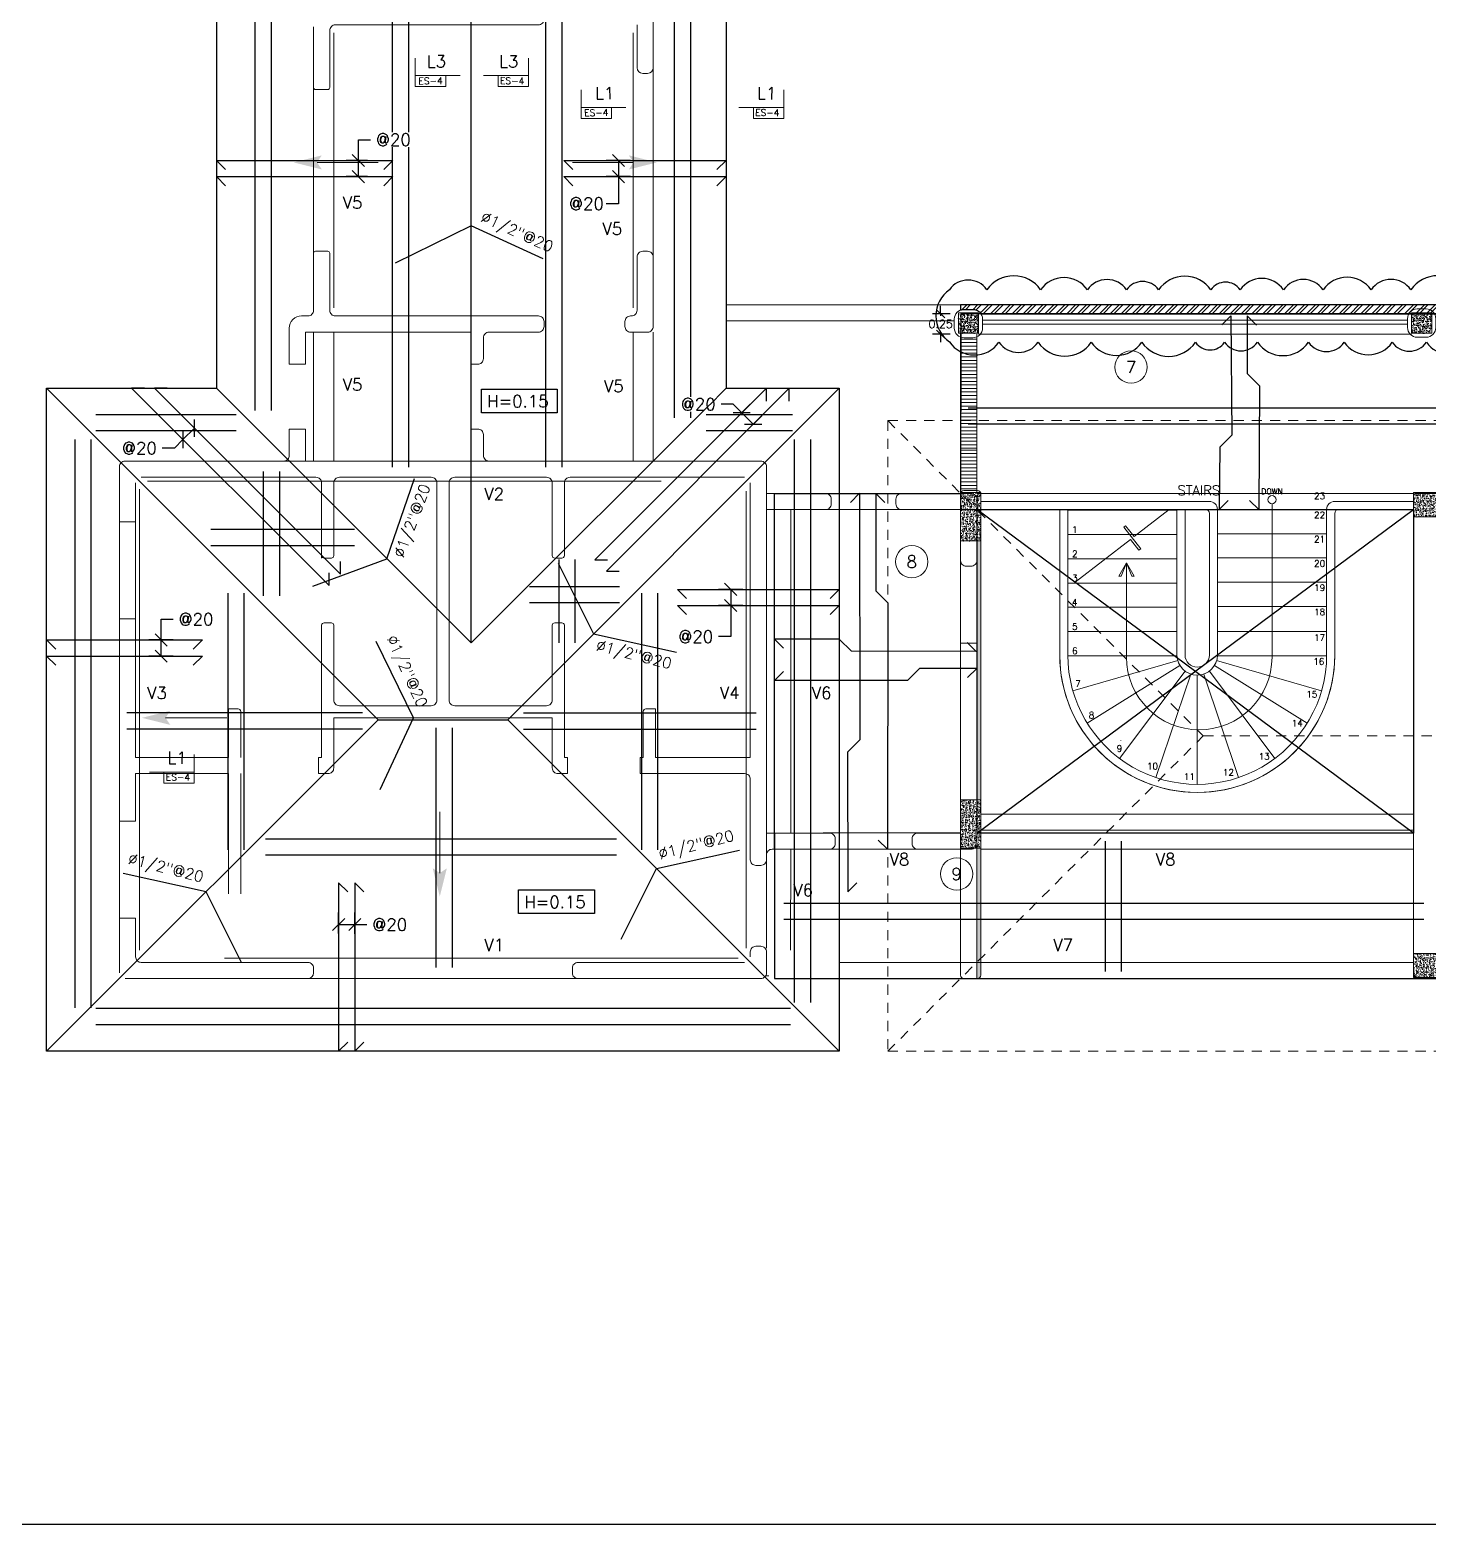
# Model space of a CAD drawing. Header units: metres. Extents: x -232 to 581, y 30 to 789.
# Drawn here: x 209.16 to 226.44, y 512.25 to 530.73 of the extents above; entities that cross this region are included whole.
import ezdxf
from ezdxf.enums import TextEntityAlignment as Align

# ---------------------------------------------------------------- set-up
doc = ezdxf.new("R2010")
doc.units = ezdxf.units.M
for name, pattern in [('DASHED', [0.75, 0.5, -0.25]), ('HIDDEN', [9.525, 6.35, -3.175]), ('HIDDEN2', [0.1875, 0.125, -0.0625])]:
    doc.linetypes.add(name, pattern=pattern)
for name, color, linetype, lineweight in [('0-S-GRID-IDEN', 1, 'Continuous', 9), ('A-DOOR', 35, 'Continuous', 5), ('A-WALL', 250, 'Continuous', 20), ('baranda vidrio', 143, 'Continuous', 0), ('baños', 140, 'Continuous', 0), ('Columnas', 7, 'Continuous', 18), ('muros bajitos', 252, 'Continuous', 5), ('textos', 7, 'Continuous', 0), ('VIGAS', 1, 'HIDDEN', 15)]:
    doc.layers.add(name, color=color, linetype=linetype, lineweight=lineweight)
for name, color, linetype in [('_electricos-Leyenda', 7, 'Continuous'), ('ACERO', 5, 'Continuous'), ('BP', 3, 'Continuous'), ('DIMCOL', 4, 'Continuous'), ('DIMTEXTO', 4, 'Continuous'), ('HATCH', 8, 'Continuous'), ('REBAR', 5, 'Continuous')]:
    doc.layers.add(name, color=color, linetype=linetype)
doc.layers.add('PISO', color=7, linetype='Continuous', lineweight=5, true_color=0xe6e6e6)
doc.layers.add('Techos 1', color=7, linetype='HIDDEN2', lineweight=9, true_color=0x42391a)
doc.layers.add('RELLENO SECCION', color=8, linetype='Continuous', lineweight=0, transparency=0.4)
doc.styles.add('Roman', font='romans')
doc.styles.add('SMPLEX', font='simplex.shx')
doc.styles.get("Standard").update_dxf_attribs({"font": 'arial.ttf'})
pattern_1 = [(50, (114.33107, 55.238796), (0.058299094, -0.005100507), [0.006096, -0.067056]), (355, (114.33107, 55.238796), (-0.011277895, 0.06113819), [0.0048768, -0.053644987]), (100.451445, (114.33593, 55.23837), (0.0470212, 0.05603768), [0.005180803, -0.056988878]), (46.1842, (114.33107, 55.25505), (0.086745293, -0.013453545), [0.009144, -0.100584]), (96.63556, (114.3383, 55.25393), (0.075969323, 0.07917636), [0.00777121, -0.085483395]), (351.18415, (114.33107, 55.25505), (0.07596932, 0.07917636), [0.00731519, -0.080467114]), (21, (114.3392, 55.25099), (0.048516605, -0.032724863), [0.006096, -0.067056]), (326, (114.3392, 55.25099), (0.01977665, 0.05894015), [0.0048768, -0.0536448]), (71.451445, (114.34324, 55.24826), (0.068293254, 0.026215286), [0.005180803, -0.05698878]), (37.5, (114.331071, 55.238796), (0.000988353, 0.0270576124), [0, -0.05299456, 0, -0.0544576, 0, -0.053848]), (7.5, (114.33107, 55.238796), (0.021382292, 0.032057784), [0, -0.03104896, 0, -0.05177536, 0, -0.0205232]), (327.5, (114.312946, 55.238796), (0.0433889905, -0.001833198), [0, -0.02032, 0, -0.0633984, 0, -0.0841248]), (317.5, (114.304818, 55.238796), (0.047401338, 0.008136477), [0, -0.026416, 0, -0.04210304, 0, -0.0597408])]

# ---------------------------------------------------------------- blocks, each defined once
blk = doc.blocks.new('_Oblique')
at = {"color": 0, "linetype": 'ByBlock', "lineweight": -2}
blk.add_line((-0.5, -0.5), (0.5, 0.5), dxfattribs=at)
blk = doc.blocks.new('planta de entrepiso 20.03')
at = {"layer": '0-S-GRID-IDEN', "color": 18, "true_color": 0x000000}
for centre in [(30.799, -32.455), (28.088, -34.862), (28.643, -38.724)]:
    blk.add_circle(centre, 0.2, dxfattribs=at)
at = {"layer": 'A-WALL', "color": 18, "true_color": 0x000000}
for p, q in [((24.892, -28.023), (24.892, -28.753)), ((24.692, -28.223), (24.692, -28.753)), ((24.762, -28.823), (24.822, -28.823)), ((20.717, -29.023), (20.867, -29.023)), ((20.717, -31.023), (20.867, -31.023)), ((28.692, -34.218), (28.492, -34.218)), ((19.791, -38.968), (19.791, -37.483))]:
    blk.add_line(p, q, dxfattribs=at)
at = {"layer": 'A-WALL', "color": 18, "true_color": 0x000000, "transparency": 33554684}
blk.add_lwpolyline([(20.692, -28.248), (20.692, -28.998, 0.414214), (20.717, -29.023), (20.867, -29.023, 0.414214), (20.892, -28.998), (20.892, -28.293, -0.414214), (20.962, -28.223), (23.472, -28.223, 0.414214), (23.542, -28.153), (23.542, -28.093, 0.414214), (23.472, -28.023), (22.792, -28.023)], format="xyb", dxfattribs=at)
at = {"layer": 'A-WALL', "color": 18, "true_color": 0x000000}
for points in [[(20.622, -31.823, 0.414214), (20.692, -31.753), (20.692, -31.048, -0.414214), (20.717, -31.023), (20.867, -31.023, -0.414214), (20.892, -31.048), (20.892, -31.753, 0.414214), (20.962, -31.823), (23.472, -31.823, -0.414214), (23.542, -31.893), (23.542, -31.953, -0.414214), (23.472, -32.023)], [(23.472, -32.023), (22.862, -32.023, 0.414214), (22.792, -32.093), (22.792, -32.351, -0.414214), (22.722, -32.421), (22.642, -32.421), (22.642, -32.023), (20.592, -32.023), (20.592, -32.421), (20.392, -32.421), (20.392, -31.973, -0.414214), (20.542, -31.823), (20.622, -31.823)], [(18.492, -34.369), (18.292, -34.369), (18.292, -33.688, -0.414214), (18.362, -33.618), (20.322, -33.618, 0.414214), (20.392, -33.548), (20.392, -33.221)], [(26.092, -33.888), (26.092, -37.283), (24.919, -37.283), (24.919, -36.683), (24.799, -36.683, 0.414214), (24.769, -36.713), (24.769, -37.283), (24.731, -37.283), (24.731, -37.483), (26.022, -37.483, -0.414214), (26.092, -37.553), (26.092, -38.548, 0.414214), (26.162, -38.618), (26.222, -38.618, 0.414214), (26.292, -38.548), (26.292, -38.488, -0.414214), (26.362, -38.418), (27.072, -38.418, 0.414214), (27.142, -38.348), (27.142, -38.288, 0.414214), (27.072, -38.218), (26.292, -38.218), (26.292, -34.218), (27.022, -34.218, 0.414214), (27.092, -34.148), (27.092, -34.088, 0.414214), (27.022, -34.018), (26.292, -34.018), (26.292, -33.688, 0.414214), (26.222, -33.618), (22.862, -33.618, -0.414214), (22.792, -33.548), (22.792, -33.291, 0.414214), (22.722, -33.221), (22.642, -33.221), (22.642, -33.618), (20.592, -33.618), (20.592, -33.221), (20.392, -33.221)], [(19.791, -37.283), (19.791, -36.713, 0.414214), (19.761, -36.683), (19.641, -36.683), (19.641, -37.283), (18.492, -37.283), (18.492, -33.888)], [(20.792, -34.818), (20.792, -33.888, 0.414214), (20.722, -33.818), (18.562, -33.818)], [(20.792, -34.668), (20.792, -34.788, 0.414214), (20.822, -34.818), (20.912, -34.818, 0.414214), (20.942, -34.788), (20.942, -33.888, -0.414214), (21.012, -33.818), (22.147, -33.818)], [(20.912, -35.618, -0.414214), (20.942, -35.648), (20.942, -36.573, 0.414214), (21.012, -36.643), (22.147, -36.643, 0.414214), (22.217, -36.573), (22.217, -33.888, 0.414214), (22.147, -33.818)], [(26.022, -33.818), (23.863, -33.818, 0.414214), (23.793, -33.888), (23.793, -34.788, -0.414214), (23.763, -34.818), (23.673, -34.818, -0.414214), (23.643, -34.788), (23.643, -33.888, 0.414214), (23.573, -33.818), (22.437, -33.818, 0.414214), (22.367, -33.888), (22.367, -36.573)], [(20.912, -35.618), (20.822, -35.618, 0.414214), (20.792, -35.648), (20.792, -37.283), (20.754, -37.283), (20.754, -37.483), (20.872, -37.483, 0.414214), (20.942, -37.413), (20.942, -36.793)], [(20.942, -36.793), (23.643, -36.793), (23.643, -37.413, 0.414214), (23.713, -37.483), (23.831, -37.483), (23.831, -37.283), (23.793, -37.283), (23.793, -35.648, 0.414214), (23.763, -35.618), (23.673, -35.618, 0.414214), (23.643, -35.648), (23.643, -36.573, -0.414214), (23.573, -36.643), (22.437, -36.643, -0.414214), (22.367, -36.573)], [(28.492, -38.218), (28.692, -38.218), (28.692, -35.868), (28.892, -35.868), (28.892, -38.348, -0.414214), (28.822, -38.418), (28.162, -38.418, -0.414214), (28.092, -38.348), (28.092, -38.288, -0.414214), (28.162, -38.218), (28.692, -38.218), (28.692, -36.584)], [(19.641, -39.818), (18.562, -39.818, -0.414214), (18.492, -39.748), (18.492, -39.269), (18.292, -39.269), (18.292, -39.948)], [(26.022, -39.818), (23.962, -39.818, 0.414214), (23.892, -39.888), (23.892, -39.948, 0.414214), (23.962, -40.018), (26.222, -40.018, 0.414214), (26.292, -39.948), (26.292, -39.688, 0.414214), (26.222, -39.618), (26.162, -39.618, 0.414214), (26.092, -39.688), (26.092, -39.748)], [(18.362, -40.018), (20.622, -40.018, 0.414213), (20.692, -39.948), (20.692, -39.888, 0.414214), (20.622, -39.818), (19.541, -39.818)]]:
    blk.add_lwpolyline(points, format="xyb", dxfattribs=at)
for points in [[(24.822, -32.023), (24.612, -32.023, -0.414214), (24.542, -31.953), (24.542, -31.893, -0.414214), (24.612, -31.823), (24.622, -31.823, 0.414214), (24.692, -31.753), (24.692, -31.093, -0.414214), (24.762, -31.023), (24.822, -31.023, -0.414214), (24.892, -31.093), (24.892, -31.953, -0.414214)], [(28.822, -34.918, 0.414214), (28.892, -34.848), (28.892, -34.088, 0.414214), (28.822, -34.018), (27.962, -34.018, 0.414214), (27.892, -34.088), (27.892, -34.148, 0.414214), (27.962, -34.218), (28.692, -34.218), (28.692, -34.848, 0.414214), (28.762, -34.918)]]:
    blk.add_lwpolyline(points, format="xyb", close=True, dxfattribs=at)
blk.add_lwpolyline([(19.641, -38.968), (19.641, -37.483), (18.492, -37.483), (18.492, -38.069), (18.292, -38.069), (18.292, -35.569), (18.492, -35.569)], dxfattribs=at)
for centre, start, end in [((24.762, -28.753), 180, 270), ((24.822, -28.753), 270, 0)]:
    blk.add_arc(centre, 0.07, start, end, dxfattribs=at)
at = {"layer": 'ACERO', "color": 18, "true_color": 0x000000}
for p, q in [((21.668, -33.695), (21.668, -26.325)), ((21.868, -33.695), (21.868, -26.325)), ((23.565, -33.695), (23.565, -26.325)), ((23.765, -33.695), (23.765, -26.325)), ((19.972, -32.992), (19.972, -27.013)), ((20.172, -32.992), (20.172, -27.013)), ((25.155, -33.083), (25.155, -26.985)), ((25.355, -33.083), (25.355, -26.985)), ((19.604, -30.012), (19.492, -29.9)), ((19.492, -29.9), (21.672, -29.9)), ((21.672, -29.9), (21.56, -30.012)), ((23.898, -30.012), (23.786, -29.9)), ((23.786, -29.9), (25.792, -29.9)), ((25.792, -29.9), (25.679, -30.012)), ((19.604, -30.212), (19.492, -30.1)), ((19.492, -30.1), (21.672, -30.1)), ((21.672, -30.1), (21.56, -30.212)), ((23.898, -30.212), (23.786, -30.1)), ((23.786, -30.1), (25.792, -30.1)), ((25.792, -30.1), (25.679, -30.212)), ((31.922, -31.934), (32.034, -31.822)), ((32.034, -31.822), (32.046, -33.298)), ((32.348, -31.935), (32.236, -31.822)), ((32.236, -31.822), (32.236, -32.536)), ((32.236, -32.536), (32.386, -32.687)), ((32.386, -32.687), (32.378, -34.217)), ((18.601, -32.717), (18.442, -32.717)), ((18.442, -32.717), (20.883, -35.158)), ((18.884, -32.717), (18.725, -32.717)), ((18.725, -32.717), (21.025, -35.017)), ((26.29, -32.717), (24.169, -34.838)), ((26.573, -32.717), (24.312, -34.978)), ((26.29, -32.876), (26.29, -32.717)), ((26.573, -32.876), (26.573, -32.717)), ((19.736, -33.044), (18.001, -33.044)), ((26.612, -33.044), (25.545, -33.044)), ((40.945, -32.962), (28.784, -32.962)), ((19.736, -33.244), (18.001, -33.244)), ((26.612, -33.244), (25.545, -33.244)), ((40.945, -33.162), (28.784, -33.162)), ((17.744, -40.379), (17.744, -33.349)), ((17.944, -40.379), (17.944, -33.349)), ((26.64, -40.312), (26.64, -33.349)), ((26.84, -40.312), (26.84, -33.349)), ((31.895, -33.447), (31.887, -34.217)), ((32.046, -33.298), (31.895, -33.447)), ((20.074, -35.285), (20.074, -33.746)), ((20.274, -35.285), (20.274, -33.746)), ((27.329, -34.128), (27.441, -34.016)), ((27.441, -34.016), (27.444, -37.067)), ((27.754, -34.13), (27.642, -34.017)), ((27.642, -34.017), (27.643, -35.221)), ((31.887, -34.217), (31.999, -34.105)), ((32.378, -34.217), (32.262, -34.104)), ((19.423, -34.46), (21.198, -34.46)), ((19.423, -34.66), (21.198, -34.66)), ((21.025, -35.017), (21.025, -34.858)), ((23.727, -35.866), (23.727, -34.834)), ((23.927, -35.866), (23.927, -34.834)), ((24.169, -34.838), (24.328, -34.838)), ((20.883, -35.158), (20.883, -34.999)), ((24.312, -34.978), (24.471, -34.978)), ((19.635, -38.424), (19.635, -35.253)), ((19.835, -38.424), (19.835, -35.253)), ((24.473, -35.172), (23.36, -35.172)), ((24.749, -38.424), (24.749, -35.253)), ((24.949, -38.424), (24.949, -35.253)), ((25.303, -35.317), (25.19, -35.204)), ((25.19, -35.204), (27.192, -35.204)), ((27.192, -35.204), (27.079, -35.317)), ((27.643, -35.221), (27.792, -35.372)), ((24.473, -35.372), (23.36, -35.372)), ((25.303, -35.517), (25.19, -35.404)), ((25.19, -35.404), (27.192, -35.404)), ((27.192, -35.404), (27.079, -35.517)), ((27.792, -35.372), (27.787, -38.417)), ((17.504, -35.942), (17.392, -35.83)), ((17.392, -35.83), (19.318, -35.83)), ((19.318, -35.83), (19.205, -35.942)), ((27.192, -35.819), (26.392, -35.819)), ((26.392, -35.819), (26.504, -35.932)), ((27.342, -35.969), (27.192, -35.819)), ((17.504, -36.142), (17.392, -36.03)), ((17.392, -36.03), (19.318, -36.03)), ((19.318, -36.03), (19.205, -36.142)), ((28.886, -35.972), (27.342, -35.969)), ((28.774, -35.861), (28.886, -35.972)), ((26.392, -36.332), (26.504, -36.219)), ((28.185, -36.182), (28.035, -36.332)), ((28.892, -36.181), (28.185, -36.182)), ((28.779, -36.294), (28.892, -36.181)), ((28.035, -36.332), (26.392, -36.332)), ((21.298, -36.732), (18.385, -36.732)), ((23.286, -36.732), (26.164, -36.732)), ((21.298, -36.932), (18.385, -36.932)), ((22.208, -39.882), (22.208, -36.915)), ((22.408, -39.882), (22.408, -36.915)), ((23.286, -36.932), (26.164, -36.932)), ((27.444, -37.067), (27.293, -37.216)), ((27.293, -37.216), (27.297, -38.945)), ((24.438, -38.293), (20.099, -38.293)), ((27.787, -38.417), (27.671, -38.304)), ((30.482, -39.931), (30.482, -38.32)), ((30.682, -39.931), (30.682, -38.32)), ((24.438, -38.493), (20.099, -38.493)), ((21.115, -38.944), (21.002, -38.832)), ((21.002, -38.832), (21.002, -40.917)), ((21.315, -38.944), (21.202, -38.832)), ((21.202, -38.832), (21.202, -40.917)), ((27.297, -38.945), (27.41, -38.833)), ((34.418, -39.088), (26.506, -39.088)), ((34.418, -39.288), (26.506, -39.288)), ((26.59, -40.389), (18.001, -40.389)), ((26.59, -40.589), (18.001, -40.589)), ((21.002, -40.917), (21.115, -40.804)), ((21.202, -40.917), (21.315, -40.804))]:
    blk.add_line(p, q, dxfattribs=at)
at = {"layer": 'BP', "color": 18, "ltscale": 0.2, "true_color": 0x000000}
for p, q in [((22.642, -35.867), (22.642, -24.178)), ((19.492, -27.328), (19.492, -32.717)), ((25.792, -27.328), (25.792, -32.717)), ((28.695, -31.797), (28.692, -34.217)), ((37.467, -31.797), (28.695, -31.797)), ((17.392, -40.917), (17.392, -32.717)), ((17.392, -32.717), (19.492, -32.717)), ((17.392, -32.717), (21.492, -36.817)), ((19.492, -32.717), (22.642, -35.867)), ((25.792, -32.717), (22.642, -35.867)), ((27.192, -32.717), (23.092, -36.817)), ((25.792, -32.717), (27.192, -32.717)), ((27.192, -32.717), (27.192, -40.917)), ((26.392, -38.417), (26.392, -34.017)), ((26.392, -34.017), (28.692, -34.017)), ((28.692, -34.217), (34.292, -34.217)), ((28.892, -34.217), (28.892, -38.218)), ((28.892, -38.218), (34.292, -34.217)), ((34.292, -38.218), (28.892, -34.217)), ((34.292, -34.217), (34.292, -38.218)), ((21.492, -36.817), (17.392, -40.917)), ((21.492, -36.817), (23.092, -36.817)), ((23.092, -36.817), (27.192, -40.917)), ((26.392, -38.218), (26.389, -40.017)), ((34.292, -38.218), (28.892, -38.218)), ((26.389, -40.017), (39.592, -40.017)), ((27.192, -40.917), (17.392, -40.917))]:
    blk.add_line(p, q, dxfattribs=at)
at = {"layer": 'DIMTEXTO', "color": 18, "true_color": 0x000000}
for p, q in [((21.246, -29.9), (21.246, -29.643)), ((21.246, -29.643), (21.396, -29.643)), ((21.36, -29.9), (21.096, -29.9)), ((21.246, -30.1), (21.246, -29.9)), ((24.611, -29.9), (24.311, -29.9)), ((24.461, -29.9), (24.461, -30.1)), ((21.36, -30.1), (21.096, -30.1)), ((24.611, -30.1), (24.311, -30.1)), ((24.461, -30.1), (24.461, -30.435)), ((24.461, -30.435), (24.311, -30.435)), ((22.769, -32.728), (23.705, -32.728)), ((22.769, -33.02), (22.769, -32.728)), ((23.705, -32.728), (23.705, -33.02)), ((23.705, -33.02), (22.769, -33.02)), ((25.88, -32.915), (25.73, -32.915)), ((25.88, -33.127), (26.092, -32.915)), ((25.986, -33.021), (25.88, -32.915)), ((26.127, -33.163), (25.986, -33.021)), ((26.021, -33.269), (26.233, -33.057)), ((19.077, -33.352), (18.971, -33.246)), ((19.219, -33.211), (19.077, -33.352)), ((19.219, -33.211), (19.112, -33.104)), ((19.077, -33.352), (18.971, -33.458)), ((18.971, -33.458), (18.821, -33.458)), ((25.999, -35.204), (25.699, -35.204)), ((25.849, -35.204), (25.849, -35.404)), ((25.999, -35.404), (25.699, -35.404)), ((25.849, -35.404), (25.849, -35.789)), ((18.807, -35.83), (18.807, -35.573)), ((18.807, -35.573), (18.957, -35.573)), ((18.957, -35.83), (18.657, -35.83)), ((18.807, -36.03), (18.807, -35.83)), ((25.849, -35.789), (25.699, -35.789)), ((18.957, -36.03), (18.657, -36.03)), ((23.227, -38.922), (24.164, -38.922)), ((23.227, -39.214), (23.227, -38.922)), ((24.164, -38.922), (24.164, -39.214)), ((21.002, -39.462), (21.002, -39.2)), ((21.002, -39.35), (21.202, -39.35)), ((21.202, -39.466), (21.202, -39.2)), ((21.202, -39.35), (21.352, -39.35)), ((24.164, -39.214), (23.227, -39.214))]:
    blk.add_line(p, q, dxfattribs=at)
at = {"layer": 'DIMTEXTO', "color": 18, "ltscale": 0.2, "true_color": 0x000000}
for p, q in [((28.445, -31.797), (28.445, -31.697)), ((28.564, -31.797), (28.345, -31.797)), ((28.445, -31.797), (28.445, -31.822)), ((28.564, -32.047), (28.345, -32.047)), ((28.445, -32.047), (28.445, -32.022)), ((28.445, -32.047), (28.445, -32.147))]:
    blk.add_line(p, q, dxfattribs=at)
at = {"layer": 'REBAR', "color": 18, "true_color": 0x000000}
for p, q in [((22.642, -30.707), (21.7, -31.169)), ((23.53, -31.118), (22.642, -30.707)), ((21.6, -34.825), (21.939, -33.832)), ((20.682, -35.163), (21.6, -34.825)), ((23.716, -34.88), (24.154, -35.755)), ((24.154, -35.755), (25.178, -35.982)), ((21.927, -36.792), (21.465, -35.85)), ((21.517, -37.68), (21.927, -36.792)), ((24.932, -38.657), (25.957, -38.431)), ((19.364, -38.944), (18.34, -38.718)), ((24.494, -39.532), (24.932, -38.657)), ((19.802, -39.82), (19.364, -38.944))]:
    blk.add_line(p, q, dxfattribs=at)
at = {"layer": 'textos', "color": 18, "linetype": 'Continuous', "ltscale": 0.01, "true_color": 0x000000}
for p, q in [((21.95, -28.987), (21.95, -28.633)), ((23.349, -28.987), (23.349, -28.633)), ((22.504, -28.851), (21.95, -28.851)), ((21.95, -28.987), (21.95, -28.851)), ((21.95, -28.851), (22.326, -28.851)), ((22.326, -28.987), (21.95, -28.987)), ((22.326, -28.851), (22.326, -28.987)), ((22.795, -28.851), (23.349, -28.851)), ((23.349, -28.851), (22.973, -28.851)), ((22.973, -28.851), (22.973, -28.987)), ((22.973, -28.987), (23.349, -28.987)), ((23.349, -28.987), (23.349, -28.851)), ((23.999, -29.381), (23.999, -29.027)), ((26.506, -29.381), (26.506, -29.027)), ((24.553, -29.245), (23.999, -29.245)), ((23.999, -29.381), (23.999, -29.245)), ((23.999, -29.245), (24.375, -29.245)), ((24.375, -29.381), (23.999, -29.381)), ((24.375, -29.245), (24.375, -29.381)), ((25.951, -29.245), (26.506, -29.245)), ((26.506, -29.245), (26.13, -29.245)), ((26.13, -29.245), (26.13, -29.381)), ((26.13, -29.381), (26.506, -29.381)), ((26.506, -29.381), (26.506, -29.245)), ((19.217, -37.599), (19.217, -37.245)), ((18.663, -37.463), (19.217, -37.463)), ((19.217, -37.463), (18.841, -37.463)), ((18.841, -37.463), (18.841, -37.599)), ((19.217, -37.599), (19.217, -37.463)), ((18.841, -37.599), (19.217, -37.599))]:
    blk.add_line(p, q, dxfattribs=at)
at = {"layer": 'VIGAS', "color": 18, "true_color": 0x000000}
for p, q in [((20.692, -31.722), (20.692, -28.322)), ((20.942, -31.722), (20.942, -28.322)), ((24.642, -28.322), (24.642, -31.722)), ((24.892, -28.322), (24.892, -31.722)), ((28.914, -31.797), (34.267, -31.797)), ((20.692, -32.022), (20.692, -33.617)), ((20.942, -32.022), (20.942, -33.617)), ((24.642, -32.022), (24.642, -33.617)), ((24.892, -32.022), (24.892, -33.617)), ((28.692, -34.017), (28.692, -32.047)), ((28.892, -34.017), (28.892, -32.047)), ((28.914, -32.047), (34.267, -32.047)), ((18.641, -33.617), (25.942, -33.617)), ((18.291, -39.667), (18.292, -33.967)), ((18.541, -39.667), (18.542, -33.967)), ((18.641, -33.867), (25.942, -33.867)), ((26.042, -33.991), (26.042, -39.642)), ((26.292, -33.991), (26.292, -39.642)), ((26.992, -34.017), (28.692, -34.017)), ((28.892, -34.017), (34.292, -34.017)), ((26.392, -38.217), (26.392, -34.217)), ((26.592, -38.217), (26.592, -34.217)), ((26.992, -34.217), (28.692, -34.217)), ((28.892, -34.217), (34.292, -34.217)), ((34.292, -39.717), (34.292, -34.317)), ((28.692, -37.817), (28.692, -34.617)), ((28.892, -37.817), (28.892, -34.617)), ((28.692, -38.217), (26.992, -38.217)), ((34.292, -38.218), (28.942, -38.218)), ((26.389, -39.667), (26.392, -38.418)), ((26.589, -39.667), (26.592, -38.418)), ((28.692, -38.417), (26.992, -38.417)), ((34.292, -38.418), (28.942, -38.418)), ((25.942, -39.767), (18.641, -39.767)), ((34.292, -39.817), (26.739, -39.817)), ((25.942, -40.017), (18.641, -40.017)), ((34.292, -40.017), (26.739, -40.017))]:
    blk.add_line(p, q, dxfattribs=at)
at = {"layer": 'DIMTEXTO', "color": 18, "true_color": 0x000000, "xscale": 0.15, "yscale": 0.15, "zscale": 0.15}
for p, rotation in [((21.246, -29.9), 90), ((24.461, -29.9), 90), ((21.246, -30.1), 270), ((24.461, -30.1), 270), ((25.986, -33.021), 135.0000000000069), ((26.127, -33.163), 315.0000000000069), ((19.077, -33.352), 224.999986440827), ((19.219, -33.211), 44.99998644082693), ((25.849, -35.204), 90), ((25.849, -35.404), 270), ((18.807, -35.83), 90), ((18.807, -36.03), 270), ((21.002, -39.35), 180)]:
    blk.add_blockref('_Oblique', p, dxfattribs=dict(at, rotation=rotation))
at = {"layer": 'DIMTEXTO', "color": 18, "ltscale": 0.2, "true_color": 0x000000, "xscale": 0.1, "yscale": 0.1, "zscale": 0.1}
for p, rotation in [((28.445, -31.797), 270), ((28.445, -32.047), 90)]:
    blk.add_blockref('_Oblique', p, dxfattribs=dict(at, rotation=rotation))
at = {"layer": 'DIMTEXTO', "color": 18, "true_color": 0x000000, "xscale": 0.15, "yscale": 0.15, "zscale": 0.15}
blk.add_blockref('_Oblique', (21.202, -39.35), dxfattribs=at)
at = {"layer": 'DIMCOL', "color": 18, "true_color": 0x000000, "style": 'SMPLEX'}
for rotation, p in [(335.7068, (22.746, -30.646)), (69.2932, (21.802, -34.827)), (294.2932, (21.592, -35.809)), (345.6799, (24.175, -35.955)), (14.3201, (24.976, -38.544)), (345.6799, (18.387, -38.593))]:
    blk.add_text('∅1/2"@20', height=0.135, rotation=rotation, dxfattribs=at).set_placement(p)
at = {"layer": 'DIMTEXTO', "color": 18, "true_color": 0x000000, "style": 'SMPLEX'}
for s, rotation, p in [('L3', 0.7774, (22.092, -28.751)), ('L3', 359.2226, (22.985, -28.748)), ('L1', 0.7774, (24.173, -29.144)), ('L1', 359.2226, (26.174, -29.142)), ('H=0.15', 0, (22.839, -32.952)), ('L1', 359.2226, (18.885, -37.36)), ('H=0.15', 0, (23.298, -39.146))]:
    blk.add_text(s, height=0.15, rotation=rotation, dxfattribs=at).set_placement(p)
for s, p in [('V5', (21.174, -30.421)), ('V5', (24.385, -30.744)), ('7', (30.799, -32.455)), ('V5', (21.174, -32.671)), ('V5', (24.404, -32.69)), ('V2', (22.925, -34.024)), ('8', (28.088, -34.862)), ('V3', (18.756, -36.484)), ('V4', (25.837, -36.484)), ('V6', (26.973, -36.484)), ('V8', (27.935, -38.543)), ('V8', (31.227, -38.543)), ('9', (28.643, -38.724)), ('V6', (26.745, -38.924)), ('V1', (22.925, -39.602)), ('V7', (29.96, -39.602))]:
    blk.add_text(s, height=0.15, dxfattribs=at).set_placement(p, align=Align.MIDDLE_CENTER)
at = {"layer": 'textos', "color": 18, "true_color": 0x000000, "style": 'SMPLEX'}
for rotation, p in [(0.7774, (21.989, -28.959)), (359.2226, (22.996, -28.954)), (0.7774, (24.038, -29.352)), (359.2226, (26.152, -29.348)), (359.2226, (18.864, -37.566))]:
    blk.add_text('ES-4', height=0.0825, rotation=rotation, dxfattribs=at).set_placement(p)
at = {"layer": 'DIMTEXTO', "color": 18, "true_color": 0x000000, "char_height": 0.15, "attachment_point": 5, "style": 'SMPLEX', "bg_fill": 3, "box_fill_scale": 1.1, "bg_fill_color": 256, "bg_fill_true_color": 13158600, "bg_fill_transparency": 0}
for insert in [(21.679, -29.643), (24.066, -30.435), (25.448, -32.915), (18.539, -33.458), (19.239, -35.573), (25.417, -35.789), (21.634, -39.35)]:
    blk.add_mtext('\\A1;@20', dxfattribs=dict(at, insert=insert))
at = {"layer": 'DIMTEXTO', "color": 18, "ltscale": 0.2, "true_color": 0x000000, "insert": (28.445, -31.922), "char_height": 0.1, "attachment_point": 5, "style": 'SMPLEX', "bg_fill": 3, "box_fill_scale": 1.1, "bg_fill_color": 256, "bg_fill_true_color": 13158600, "bg_fill_transparency": 0}
blk.add_mtext('\\A1;0.25', dxfattribs=at)
blk = doc.blocks.new('A$C89702949')
at = {"layer": 'HATCH'}
h = blk.add_hatch(dxfattribs=at)
h.set_pattern_fill('AR-CONC', color=256, scale=0.00032)
h.set_pattern_definition(pattern_1)
h.paths.add_polyline_path([(2.272, 7.97), (2.522, 7.97), (2.522, 8.22), (2.272, 8.22)])
h = blk.add_hatch(dxfattribs=at)
h.set_pattern_fill('AR-CONC', color=256, scale=0.00032)
h.set_pattern_definition(pattern_1)
h.paths.add_polyline_path([(7.875, 7.97), (8.125, 7.97), (8.125, 8.22), (7.875, 8.22)])
h = blk.add_hatch(dxfattribs=at)
h.set_pattern_fill('AR-CONC', color=256, scale=0.00032)
h.set_pattern_definition(pattern_1)
h.paths.add_polyline_path([(2.3, 5.4), (2.55, 5.4), (2.55, 6), (2.3, 6)])
h = blk.add_hatch(dxfattribs=at)
h.set_pattern_fill('AR-CONC', color=256, scale=0.00032)
h.set_pattern_definition(pattern_1)
h.paths.add_polyline_path([(7.9, 6), (7.9, 5.7), (8.7, 5.7), (8.7, 6)])
h = blk.add_hatch(dxfattribs=at)
h.set_pattern_fill('AR-CONC', color=256, scale=0.00032)
h.set_pattern_definition(pattern_1)
h.paths.add_polyline_path([(2.3, 1.6), (2.55, 1.6), (2.55, 2.2), (2.3, 2.2)])
h = blk.add_hatch(dxfattribs=at)
h.set_pattern_fill('AR-CONC', color=256, scale=0.00032)
h.set_pattern_definition(pattern_1)
h.paths.add_polyline_path([(8.397, 0.3), (8.1, 0.3), (7.9, 0.3), (7.9, 0), (8.397, 0), (8.397, 0.196), (8.397, 0.196)])
at = {"layer": 'Columnas'}
for points in [[(2.272, 7.97), (2.522, 7.97), (2.522, 8.22), (2.272, 8.22)], [(7.875, 7.97), (8.125, 7.97), (8.125, 8.22), (7.875, 8.22)], [(2.3, 5.4), (2.55, 5.4), (2.55, 6), (2.3, 6)], [(7.9, 6), (7.9, 5.7), (8.7, 5.7), (8.7, 6)], [(2.3, 1.6), (2.55, 1.6), (2.55, 2.2), (2.3, 2.2)]]:
    blk.add_lwpolyline(points, close=True, dxfattribs=at)
blk.add_lwpolyline([(8.398, 0), (7.9, 0), (7.9, 0.3), (8.1, 0.3), (8.1, 0.3), (8.397, 0.3), (8.398, 0)], dxfattribs=at)
blk = doc.blocks.new('za_arrw5')
at = {"lineweight": 13}
for points in [[(-1, 0.25), (0, 0), (-0.833, 0)], [(-1, -0.25), (0, 0), (-0.833, 0)]]:
    blk.add_solid(points, dxfattribs=at)
blk = doc.blocks.new('20.03.2026 LN 09 SEGUNDO NIVEL ARQ')
at = {"layer": 'RELLENO SECCION'}
h = blk.add_hatch(color=5, dxfattribs=at)
h.dxf.hatch_style = 1
h.paths.add_polyline_path([(77.846, -57.088), (77.796, -57.088), (77.796, -60.288), (77.846, -60.288)])
h.paths.add_polyline_path([(77.846, -60.888), (77.796, -60.888), (77.796, -62.299), (77.846, -62.249)])
edge = h.paths.add_edge_path()
edge.add_line((77.846, -62.249), (77.828, -62.266))
edge.add_line((77.828, -62.266), (77.796, -62.299))
edge.add_line((77.796, -62.299), (77.796, -62.499))
edge.add_line((77.796, -62.499), (77.806, -62.499))
edge.add_arc((77.806, -62.459), 0.04, 270, 360)
edge.add_line((77.846, -62.459), (77.846, -62.249))
at = {"color": 5}
blk.add_line((74.972, -63.069), (74.972, -63.069), dxfattribs=at)
at = {"layer": 'A-DOOR', "color": 5}
for points in [[(77.796, -54.592), (77.796, -54.635), (77.596, -54.635), (77.596, -54.592)], [(77.796, -54.679), (77.796, -54.723), (77.596, -54.723), (77.596, -54.679)], [(77.796, -54.766), (77.796, -54.809), (77.596, -54.809), (77.596, -54.766)], [(77.796, -54.854), (77.796, -54.897), (77.596, -54.897), (77.596, -54.854)], [(77.796, -54.94), (77.796, -54.983), (77.596, -54.983), (77.596, -54.94)], [(77.796, -55.028), (77.796, -55.071), (77.596, -55.071), (77.596, -55.028)], [(77.796, -55.114), (77.796, -55.157), (77.596, -55.157), (77.596, -55.114)], [(77.796, -55.202), (77.796, -55.245), (77.596, -55.245), (77.596, -55.202)], [(77.796, -55.289), (77.796, -55.332), (77.596, -55.332), (77.596, -55.289)], [(77.796, -55.377), (77.796, -55.42), (77.596, -55.42), (77.596, -55.377)], [(77.796, -55.463), (77.796, -55.507), (77.596, -55.507), (77.596, -55.463)], [(77.796, -55.551), (77.796, -55.594), (77.596, -55.594), (77.596, -55.551)], [(77.796, -55.637), (77.796, -55.681), (77.596, -55.681), (77.596, -55.637)], [(77.796, -55.725), (77.796, -55.768), (77.596, -55.768), (77.596, -55.725)], [(77.796, -55.811), (77.796, -55.855), (77.596, -55.855), (77.596, -55.811)], [(77.796, -55.899), (77.796, -55.942), (77.596, -55.942), (77.596, -55.899)], [(77.796, -55.965), (77.796, -56.008), (77.596, -56.008), (77.596, -55.965)], [(77.796, -56.052), (77.796, -56.096), (77.596, -56.096), (77.596, -56.052)], [(77.796, -56.139), (77.796, -56.182), (77.596, -56.182), (77.596, -56.139)], [(77.796, -56.226), (77.796, -56.27), (77.596, -56.27), (77.596, -56.226)], [(77.796, -56.313), (77.796, -56.356), (77.596, -56.356), (77.596, -56.313)], [(77.796, -56.4), (77.796, -56.444), (77.596, -56.444), (77.596, -56.4)]]:
    blk.add_lwpolyline(points, close=True, dxfattribs=at)
at = {"layer": 'A-WALL', "color": 5}
for p, q in [((77.596, -62.459), (77.596, -56.505)), ((77.806, -56.465), (77.636, -56.465)), ((77.846, -62.459), (77.846, -56.505)), ((83.196, -56.539), (83.196, -62.429)), ((83.236, -56.499), (84.106, -56.499)), ((77.796, -62.499), (77.796, -57.088)), ((77.636, -62.499), (77.806, -62.499)), ((84.056, -62.499), (83.266, -62.499))]:
    blk.add_line(p, q, dxfattribs=at)
for points in [[(77.638, -54.574), (77.748, -54.574, 0.414214), (77.868, -54.454), (77.868, -54.344, 0.414214), (77.748, -54.224), (77.638, -54.224, 0.414214), (77.518, -54.344), (77.518, -54.454, 0.414214)], [(83.241, -54.568), (83.351, -54.568, 0.414214), (83.471, -54.448), (83.471, -54.338, 0.414214), (83.351, -54.218), (83.241, -54.218, 0.414214), (83.121, -54.338), (83.121, -54.448, 0.414214)]]:
    blk.add_lwpolyline(points, format="xyb", close=True, dxfattribs=at)
for centre, radius, start, end in [((77.636, -56.505), 0.04, 90, 180), ((77.806, -56.505), 0.04, 0, 90), ((83.236, -56.539), 0.04, 90, 180), ((77.636, -62.459), 0.04, 180, 270), ((77.806, -62.459), 0.04, 270, 0), ((83.266, -62.429), 0.07, 180, 270)]:
    blk.add_arc(centre, radius, start, end, dxfattribs=at)
at = {"layer": 'baranda vidrio', "color": 5}
blk.add_arc((80.521, -58.498), 0.15, 180, 360, dxfattribs=at)
at = {"layer": 'muros bajitos', "color": 5}
for p, q in [((77.596, -54.167), (74.696, -54.167)), ((77.518, -54.367), (74.696, -54.367)), ((83.121, -54.358), (77.868, -54.358)), ((83.121, -54.358), (77.868, -54.358)), ((83.121, -54.408), (77.868, -54.408)), ((83.121, -54.408), (77.868, -54.408)), ((80.671, -56.598), (77.846, -56.598)), ((80.621, -56.698), (77.846, -56.698)), ((78.821, -56.698), (78.821, -58.498)), ((78.921, -56.698), (78.921, -58.498)), ((80.271, -56.698), (80.271, -58.498)), ((80.371, -56.698), (80.371, -58.498)), ((80.771, -56.698), (80.771, -58.498)), ((82.121, -56.698), (82.121, -58.498)), ((83.196, -56.598), (82.221, -56.598)), ((83.199, -56.698), (82.271, -56.698)), ((80.671, -56.748), (80.671, -58.498)), ((82.221, -56.748), (82.221, -58.498))]:
    blk.add_line(p, q, dxfattribs=at)
for centre, radius, start, end in [((80.621, -56.748), 0.05, 0, 90), ((80.671, -56.698), 0.1, 0, 90), ((82.221, -56.698), 0.1, 90, 180), ((82.271, -56.748), 0.05, 90, 180), ((80.521, -58.498), 1.7, 180, 0), ((80.521, -58.498), 1.6, 180, 0.001), ((80.521, -58.498), 0.25, 180, 0), ((80.521, -58.498), 0.15, 180, 0)]:
    blk.add_arc(centre, radius, start, end, dxfattribs=at)
at = {"layer": 'PISO', "color": 5}
for p, q in [((86.257, -54.169), (77.596, -54.167)), ((77.596, -54.231), (77.596, -54.167)), ((77.596, -56.488), (77.596, -54.566)), ((78.821, -56.698), (78.821, -58.498)), ((78.921, -56.708), (79.883, -56.708)), ((79.74, -57.034), (80.175, -56.698)), ((79.883, -56.708), (80.271, -56.708)), ((80.371, -56.698), (80.371, -58.498)), ((82.121, -56.698), (80.771, -56.698)), ((79.636, -56.899), (79.613, -56.917)), ((79.74, -57.034), (79.636, -56.899)), ((78.921, -57.008), (80.271, -57.008)), ((79.013, -57.598), (79.696, -57.068)), ((79.613, -56.917), (79.822, -57.187)), ((79.801, -57.203), (79.696, -57.068)), ((82.121, -56.998), (80.771, -56.998)), ((79.822, -57.187), (79.801, -57.203)), ((78.921, -57.308), (80.271, -57.308)), ((82.121, -57.298), (80.771, -57.298)), ((78.921, -57.608), (80.271, -57.608)), ((82.121, -57.598), (80.771, -57.598)), ((78.921, -57.908), (80.271, -57.908)), ((78.921, -57.908), (80.271, -57.908)), ((82.121, -57.898), (80.771, -57.898)), ((80.771, -57.898), (82.121, -57.898)), ((78.921, -58.208), (80.271, -58.208)), ((82.121, -58.208), (80.771, -58.208)), ((78.921, -58.508), (80.271, -58.508)), ((80.281, -58.567), (78.984, -58.942)), ((80.761, -58.567), (82.058, -58.942)), ((82.121, -58.508), (80.771, -58.508)), ((80.308, -58.629), (79.16, -59.339)), ((80.371, -58.698), (79.562, -59.778)), ((80.441, -58.735), (80.01, -60.014)), ((80.441, -58.735), (80.01, -60.014)), ((80.521, -58.748), (80.521, -60.098)), ((80.521, -58.748), (80.521, -60.098)), ((80.601, -58.735), (81.032, -60.014)), ((80.601, -58.735), (81.032, -60.014)), ((80.671, -58.698), (81.48, -59.778)), ((80.734, -58.629), (81.882, -59.339)), ((79.576, -59.558), (79.576, -59.555)), ((77.846, -60.465), (83.196, -60.465)), ((77.846, -60.665), (83.196, -60.665)), ((76.096, -62.299), (77.596, -62.299)), ((75.197, -62.466), (75.224, -62.466)), ((76.096, -62.499), (77.636, -62.499)), ((77.806, -62.499), (83.266, -62.499))]:
    blk.add_line(p, q, dxfattribs=at)
at = {"layer": 'PISO', "color": 5, "linetype": 'DASHED', "ltscale": 0.1}
for p, q in [((80.271, -57.008), (80.271, -56.698)), ((80.771, -56.998), (80.771, -56.698)), ((81.159, -57.298), (80.771, -57.298))]:
    blk.add_line(p, q, dxfattribs=at)
at = {"layer": 'PISO', "color": 5}
blk.add_arc((80.521, -58.498), 1.7, 180, 0.001, dxfattribs=at)
at = {"layer": 'Techos 1', "color": 5, "linetype": 'ByBlock'}
for p, q in [((71.546, -58.349), (71.546, -46.649)), ((68.396, -49.799), (68.396, -55.199)), ((74.696, -49.799), (74.696, -55.199)), ((66.296, -63.399), (66.296, -55.199)), ((66.296, -55.199), (68.396, -55.199)), ((66.296, -55.199), (70.396, -59.299)), ((68.396, -55.199), (71.546, -58.349)), ((74.696, -55.199), (71.546, -58.349)), ((76.096, -55.199), (71.996, -59.299)), ((74.696, -55.199), (76.096, -55.199)), ((76.096, -55.199), (76.096, -63.399)), ((70.396, -59.299), (66.296, -63.399)), ((70.396, -59.299), (71.996, -59.299)), ((71.996, -59.299), (76.096, -63.399)), ((76.096, -63.399), (66.296, -63.399))]:
    blk.add_line(p, q, dxfattribs=at)
at = {"layer": 'Techos 1', "color": 5}
for p, q in [((76.696, -55.599), (76.696, -63.399)), ((76.696, -55.599), (88.843, -55.599)), ((76.696, -55.599), (80.596, -59.499)), ((76.696, -63.399), (80.596, -59.499)), ((80.596, -59.499), (92.746, -59.499)), ((76.696, -63.399), (102.146, -63.399))]:
    blk.add_line(p, q, dxfattribs=at)
at = {"layer": 'textos', "color": 5, "lineweight": 13}
for p, q in [((69.64, -52.406), (70.396, -52.406)), ((73.552, -52.406), (72.796, -52.406)), ((67.766, -59.275), (68.522, -59.275)), ((71.157, -61.194), (71.157, -60.438))]:
    blk.add_line(p, q, dxfattribs=at)
at = {"layer": 'textos', "color": 5}
for p, q in [((81.446, -56.627), (81.446, -58.523)), ((79.646, -57.36), (79.55, -57.525)), ((79.581, -57.525), (79.646, -57.36)), ((79.646, -58.523), (79.646, -57.36)), ((79.742, -57.525), (79.646, -57.36)), ((79.711, -57.525), (79.646, -57.36)), ((79.55, -57.525), (79.581, -57.525)), ((79.711, -57.525), (79.742, -57.525))]:
    blk.add_line(p, q, dxfattribs=at)
blk.add_circle((81.446, -56.577), 0.05, dxfattribs=at)
for start, end in [(180, 270), (270, 0)]:
    blk.add_arc((80.546, -58.523), 0.9, start, end, dxfattribs=at)
at = {"color": 5}
blk.add_blockref('A$C89702949', (75.296, -62.488), dxfattribs=at)
at = {"layer": 'textos', "color": 5, "lineweight": 13}
for p, xscale, yscale, zscale, rotation in [((69.349, -52.406), 0.3491189357928307, 0.3491189357928307, 0.3491189357928307, 180.00273872662), ((73.843, -52.406), -0.3491189357928307, 0.3491189357928307, 0.3491189357928305, 179.9972612733706), ((67.475, -59.275), -0.3491189357928305, 0.3491189357928305, 0.3491189357928305, 359.99726127338), ((71.157, -61.485), -0.3491189357928305, 0.3491189357928305, 0.3491189357928305, 89.99726127338003)]:
    blk.add_blockref('za_arrw5', p, dxfattribs=dict(at, xscale=xscale, yscale=yscale, zscale=zscale, rotation=rotation))
at = {"layer": 'baños', "color": 5, "linetype": 'Continuous', "flags": 8}
for tag, p in [('MATERIAL', (83.781, -42.918, 0)), ('PRODUCT', (83.781, -42.918, 0)), ('TRADENAME', (83.781, -42.918, 0)), ('MODELNUMBER', (83.781, -42.918, 0)), ('MATERIAL', (84.956, -42.918, 0)), ('PRODUCT', (84.956, -42.918, 0)), ('TRADENAME', (84.956, -42.918, 0)), ('MODELNUMBER', (84.956, -42.918, 0))]:
    blk.add_attdef(tag, p, '', height=0.0000254, rotation=180.0001, dxfattribs=at)
at = {"layer": 'baños', "color": 5, "linetype": 'Continuous'}
for tag, p, rotation in [('MATERIAL', (85.891, -56.993), 180.0001), ('PRODUCT', (85.891, -56.993), 180.0001), ('TRADENAME', (85.891, -56.993), 180.0001), ('MODELNUMBER', (85.891, -56.993), 180.0001), ('MODELNUMBER', (86.601, -56.993), 179.9999), ('MATERIAL', (86.601, -56.993), 179.9999), ('PRODUCT', (86.601, -56.993), 179.9999), ('TRADENAME', (86.601, -56.993), 179.9999)]:
    blk.add_attdef(tag, p, '', height=0.0000254, rotation=rotation, dxfattribs=at)
at = {"layer": 'textos', "color": 5}
for s, insert, char_height, width, attachment_point in [('\\pxqc;{\\Fromans|c0;\\H0.8x;STAIRS}', (82.244, -56.521), 0.15, 3.40488, 9), ('\\pxqc;{\\Fromans|c0;23}', (80.341, -56.572), 0.08, 3.38637, 7), ('\\pxqc;{\\Fromans|c0;22}', (80.341, -56.806), 0.08, 3.38637, 7), ('\\pxqc;{\\Fromans|c0;1}', (80.7, -56.987), 0.08, 3.38637, 9), ('\\pxqc;{\\Fromans|c0;21}', (80.341, -57.106), 0.08, 3.38637, 7), ('\\pxqc;{\\Fromans|c0;2}', (80.7, -57.287), 0.08, 3.38637, 9), ('\\pxqc;{\\Fromans|c0;20}', (80.341, -57.406), 0.08, 3.38637, 7), ('\\pxqc;{\\Fromans|c0;3}', (80.7, -57.587), 0.08, 3.38637, 9), ('\\pxqc;{\\Fromans|c0;19}', (80.341, -57.706), 0.08, 3.38637, 7), ('\\pxqc;{\\Fromans|c0;4}', (80.7, -57.887), 0.08, 3.38637, 9), ('\\pxqc;{\\Fromans|c0;18}', (80.341, -58.006), 0.08, 3.38637, 7), ('\\pxqc;{\\Fromans|c0;5}', (80.7, -58.187), 0.08, 3.38637, 9), ('\\pxqc;{\\Fromans|c0;17}', (80.341, -58.323), 0.08, 3.38637, 7), ('\\pxqc;{\\Fromans|c0;6}', (80.7, -58.487), 0.08, 3.38637, 9), ('\\pxqc;{\\Fromans|c0;16}', (80.332, -58.619), 0.08, 3.38637, 7), ('\\pxqc;{\\Fromans|c0;7}', (80.741, -58.892), 0.08, 3.38637, 9), ('\\pxqc;{\\Fromans|c0;15}', (80.245, -59.024), 0.08, 3.38637, 7), ('\\pxqc;{\\Fromans|c0;8}', (80.908, -59.282), 0.08, 3.38637, 9), ('\\pxqc;{\\Fromans|c0;14}', (83.451, -59.382), 0.08, 3.38637, 9), ('\\pxqc;{\\Fromans|c0;9}', (81.253, -59.695), 0.08, 3.38637, 9), ('\\pxqc;{\\Fromans|c0;10}', (81.662, -59.913), 0.08, 3.38637, 9), ('\\pxqc;{\\Fromans|c0;13}', (83.042, -59.792), 0.08, 3.38637, 9), ('\\pxqc;{\\Fromans|c0;11}', (82.118, -60.042), 0.08, 3.38637, 9), ('\\pxqc;{\\Fromans|c0;12}', (82.6, -59.989), 0.08, 3.38637, 9)]:
    blk.add_mtext(s, dxfattribs=dict(at, insert=insert, char_height=char_height, width=width, attachment_point=attachment_point))
at = {"layer": 'textos', "color": 5, "insert": (81.58, -56.44), "char_height": 0.07, "attachment_point": 3, "style": 'Roman'}
blk.add_mtext_dynamic_manual_height_columns('DOWN', width=109.13071, gutter_width=50, heights=[0], dxfattribs=at)

msp = doc.modelspace()

# ---------------------------------------------------------------- linework, layer by layer
at = {"layer": '_electricos-Leyenda'}
msp.add_line((23.375, 512.247), (581.349, 512.247), dxfattribs=at)

# ---------------------------------------------------------------- block references
at = {"layer": 'Columnas'}
msp.add_blockref('planta de entrepiso 20.03', (191.971, 559.011), dxfattribs=at)

# ---------------------------------------------------------------- next in the draw order: hatches: boundary and pattern name
at = {"layer": 'HATCH'}
h = msp.add_hatch(dxfattribs=at)
h.set_pattern_fill('ANSI32', color=6, scale=0.01)
edge = h.paths.add_edge_path()
edge.add_line((224.943, 532.984), (224.943, 532.894))
edge.add_line((224.943, 532.894), (229.324, 532.895))
edge.add_arc((229.324, 532.855), 0.04, 0, 90, ccw=False)
edge.add_line((229.364, 532.855), (229.364, 527.365))
edge.add_arc((229.32, 527.367), 0.0443, 253.3642, 356.8464, ccw=False)
edge.add_line((229.307, 527.325), (220.663, 527.324))
edge.add_line((220.663, 527.324), (220.663, 527.262))
edge.add_arc((220.705, 527.149), 0.12, 90, 110.5967, ccw=False)
edge.add_line((220.705, 527.269), (220.815, 527.269))
edge.add_arc((220.815, 527.149), 0.12, 32.5136, 90, ccw=False)
edge.add_line((220.916, 527.214), (229.438, 527.214))
edge.add_line((229.438, 527.214), (229.438, 532.984))
edge.add_line((229.438, 532.984), (224.943, 532.984))

# ---------------------------------------------------------------- next in the draw order: linework, layer by layer
at = {"color": 6}
for points in [[(224.943, 532.984), (224.943, 532.894), (229.324, 532.895, -0.414214), (229.364, 532.855), (229.364, 527.365, -0.484939), (229.307, 527.325), (220.663, 527.324), (220.663, 527.262, -0.090113), (220.705, 527.269), (220.815, 527.269, -0.256228), (220.916, 527.214), (229.438, 527.214), (229.438, 532.984), (224.943, 532.984)], [(226.896, 527.512, 0.520567), (226.23, 527.512, 0.520567), (225.738, 527.512, 0.520567), (225.145, 527.512, 0.520567), (224.655, 527.512, 0.520567), (224.118, 527.512, 0.520567), (223.758, 527.512, 0.520567), (223.11, 527.512, 0.520567), (222.715, 527.512, 0.520567), (222.231, 527.512, 0.520567), (221.652, 527.512, 0.520567), (220.988, 527.512, 0.520567), (220.525, 527.512, 0.520567), (220.525, 526.867, 0.520567), (221.137, 526.862, 0.520567), (221.621, 526.862, 0.520567), (222.279, 526.862, 0.520567), (222.902, 526.862, 0.520567), (223.568, 526.862, 0.520567), (223.927, 526.862, 0.520567), (224.332, 526.862, 0.520567), (224.965, 526.862, 0.520567), (225.406, 526.862, 0.520567), (225.999, 526.862, 0.520567), (226.422, 526.862, 0.520567), (226.969, 526.862, 0.520567)]]:
    msp.add_lwpolyline(points, format="xyb", dxfattribs=at)

# ---------------------------------------------------------------- next in the draw order: block references
at = {"color": 1}
msp.add_blockref('20.03.2026 LN 09 SEGUNDO NIVEL ARQ', (143.067, 581.493), dxfattribs=at)

doc.saveas('drawing.dxf')
